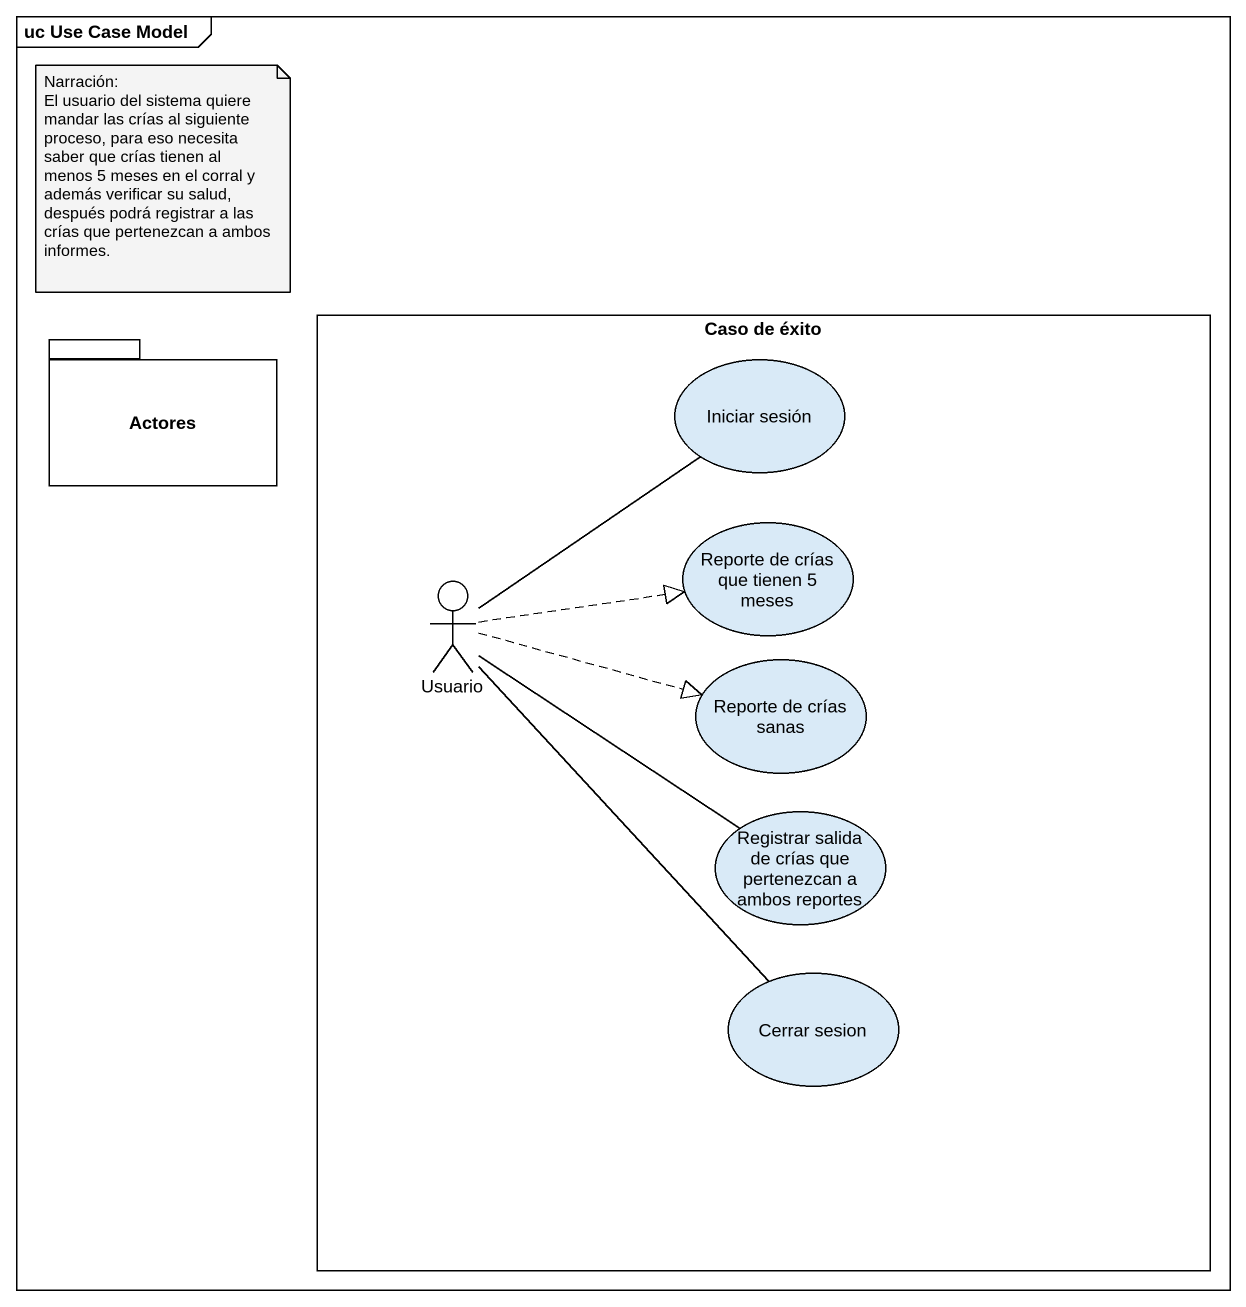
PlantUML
@startuml
mainframe uc Use Case Model
rectangle "Caso de éxito" as Caso_de_éxito {
  usecase "Iniciar sesión" as Iniciar_sesión
  usecase "Reporte de crías que tienen 5 meses" as Reporte_de_crías_que_tienen
  actor Usuario
  usecase "Reporte de crías sanas" as Reporte_de_crías_sanas
  usecase "Registrar salida de crías que pertenezcan a ambos reportes" as Registrar_salida_de_crías
  usecase "Cerrar sesion" as Cerrar_sesion
}
package Actores {
}
Usuario -up- Iniciar_sesión
Usuario .right.|> Reporte_de_crías_que_tienen
Usuario .right.|> Reporte_de_crías_sanas
Usuario -- Registrar_salida_de_crías
Usuario -- Cerrar_sesion
note as N1
  Narración:
  El usuario del sistema quiere mandar las crías al siguiente proceso, para eso necesita saber que crías tienen al menos 5 meses en el corral y además verificar su salud, después podrá registrar a las crías que pertenezcan a ambos informes.
end note
@enduml
